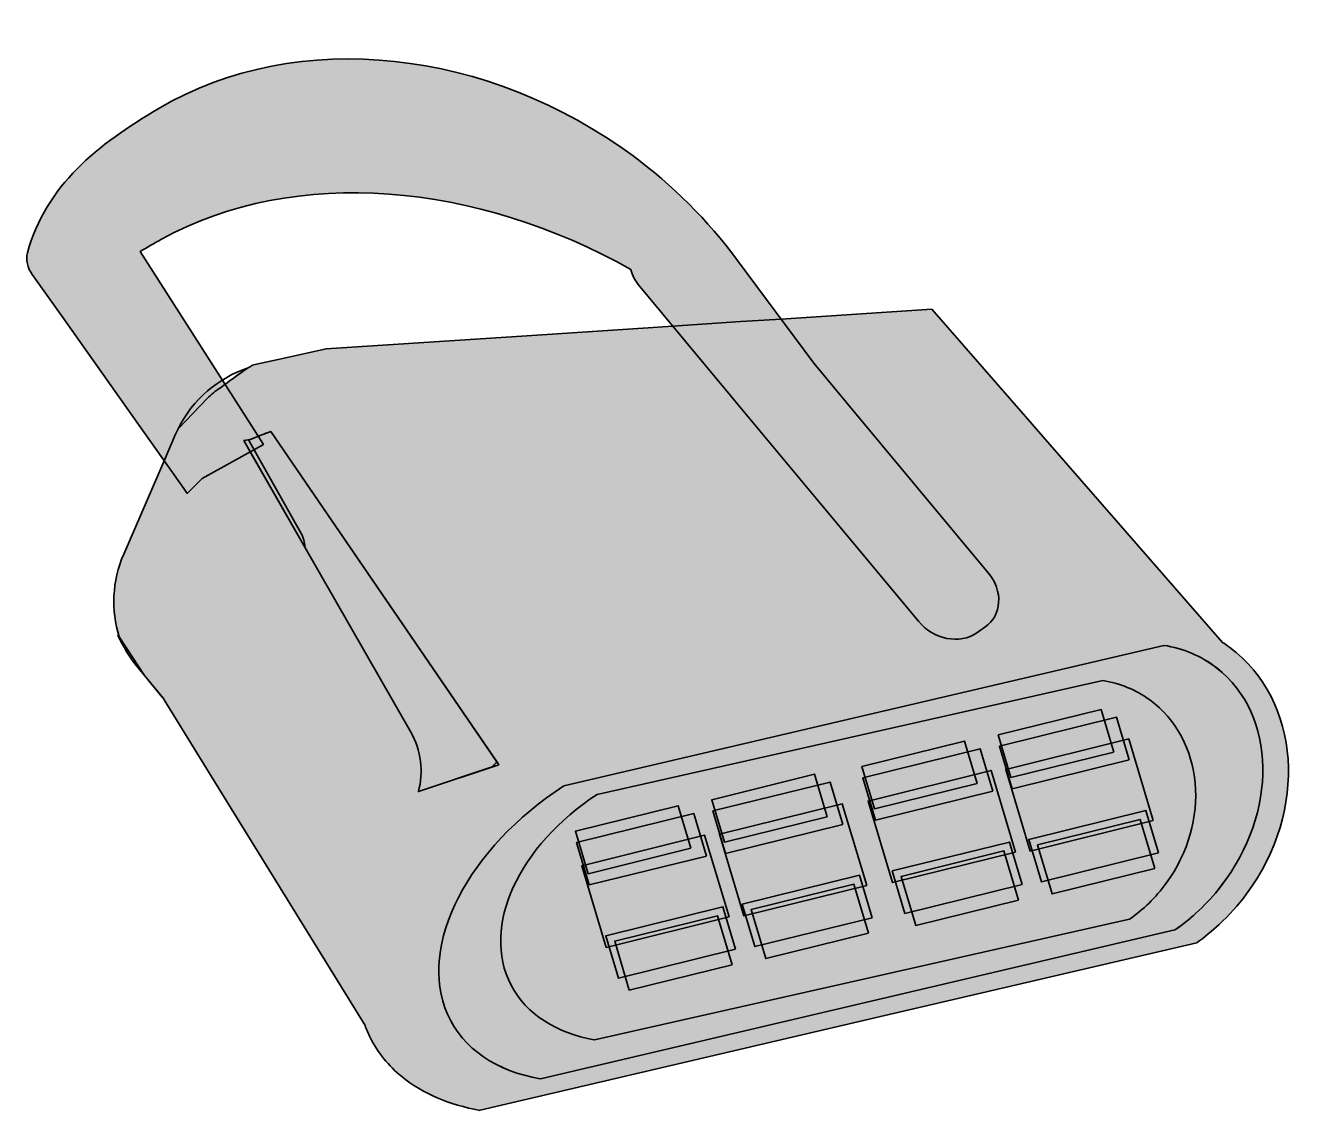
# Model space of a CAD drawing. Header units: inches. Extents: x 16.2 to 90.6, y -23.4 to 1.1.
# Drawn here: x 47.137 to 50.124, y -23.127 to -20.601 of the extents above; entities that cross this region are included whole.
import ezdxf

# ---------------------------------------------------------------- set-up
doc = ezdxf.new("R2010")
doc.units = ezdxf.units.IN
doc.header["$MEASUREMENT"] = 0
doc.layers.add('Layer 3', color=7, linetype='Continuous')

# ---------------------------------------------------------------- blocks, each defined once
blk = doc.blocks.new('block 4')
at = {"layer": 'Layer 3', "color": 7, "lineweight": 35, "true_color": 0xffffff}
for points, knots in [([(49.941, -22.0491), (49.9354, -22.045), (49.9301, -22.041), (49.9246, -22.0375), (49.9246, -22.0375), (49.5067, -21.5584), (49.5067, -21.5584), (49.5067, -21.5584), (49.4653, -21.5111), (49.4653, -21.5111), (49.4653, -21.5111), (49.2469, -21.2613), (49.2469, -21.2613), (49.2469, -21.2613), (48.896, -21.2842), (48.896, -21.2842), (48.896, -21.2842), (48.8024, -21.2903), (48.8024, -21.2903), (48.8024, -21.2903), (48.6436, -21.3007), (48.6436, -21.3007), (48.6436, -21.3007), (48.5749, -21.3053), (48.5749, -21.3053), (48.5749, -21.3053), (48.5626, -21.306), (48.5626, -21.306), (48.5626, -21.306), (48.304, -21.323), (48.304, -21.323), (48.304, -21.323), (47.8362, -21.3536), (47.8362, -21.3536), (47.8362, -21.3536), (47.7244, -21.3785), (47.7244, -21.3785), (47.7244, -21.3785), (47.6744, -21.3895), (47.6744, -21.3895), (47.6744, -21.3895), (47.6651, -21.3916), (47.6651, -21.3916), (47.6617, -21.3936), (47.6583, -21.3959), (47.6551, -21.3981), (47.6361, -21.4103), (47.6182, -21.4231), (47.6011, -21.4363), (47.5975, -21.4389), (47.594, -21.4417), (47.5906, -21.4445), (47.59, -21.4448), (47.5892, -21.445), (47.5886, -21.4455), (47.5785, -21.4516), (47.5689, -21.4596), (47.5603, -21.4684), (47.5603, -21.4684), (47.4915, -21.5403), (47.4915, -21.5403), (47.4894, -21.5442), (47.4874, -21.5485), (47.4857, -21.5527), (47.4857, -21.5527), (47.459, -21.6143), (47.459, -21.6143), (47.459, -21.6143), (47.3649, -21.8318), (47.3649, -21.8318), (47.3375, -21.8949), (47.3356, -21.9627), (47.3542, -22.0241), (47.3542, -22.0241), (47.3542, -22.0242), (47.3542, -22.0242), (47.3542, -22.0242), (47.3547, -22.0249), (47.3547, -22.0249), (47.3547, -22.0249), (47.3554, -22.0259), (47.3554, -22.0259), (47.3554, -22.0259), (47.4133, -22.1146), (47.4133, -22.1146), (47.4133, -22.1146), (47.4547, -22.165), (47.4547, -22.165), (47.4547, -22.165), (47.4554, -22.1659), (47.4554, -22.1659), (47.4554, -22.1659), (47.4574, -22.1681), (47.4574, -22.1681), (47.4574, -22.1681), (47.4593, -22.1713), (47.4593, -22.1713), (47.4593, -22.1713), (47.5987, -22.3974), (47.5987, -22.3974), (47.5987, -22.3974), (47.7521, -22.6456), (47.7521, -22.6456), (47.7521, -22.6456), (47.9272, -22.9295), (47.9272, -22.9295), (47.9306, -22.9389), (47.9349, -22.9484), (47.939, -22.9574), (47.9571, -22.9931), (47.9819, -23.0238), (48.0126, -23.0486), (48.0606, -23.0882), (48.1232, -23.1143), (48.1943, -23.1271), (48.1943, -23.1271), (48.1949, -23.127), (48.1949, -23.127), (48.1949, -23.127), (48.8851, -22.9655), (48.8851, -22.9655), (48.8851, -22.9655), (49.1375, -22.9066), (49.1375, -22.9066), (49.1375, -22.9066), (49.8646, -22.7367), (49.8646, -22.7367), (49.8646, -22.7367), (49.8649, -22.7364), (49.8649, -22.7364), (49.8828, -22.7235), (49.9, -22.7098), (49.9164, -22.6941), (49.9393, -22.6731), (49.9611, -22.6491), (49.9804, -22.623), (50.1242, -22.4285), (50.1068, -22.1717), (49.941, -22.0491)], [0, 0, 0, 0, 1, 1, 1, 2, 2, 2, 3, 3, 3, 4, 4, 4, 5, 5, 5, 6, 6, 6, 7, 7, 7, 8, 8, 8, 9, 9, 9, 10, 10, 10, 11, 11, 11, 12, 12, 12, 13, 13, 13, 14, 14, 14, 15, 15, 15, 16, 16, 16, 17, 17, 17, 18, 18, 18, 19, 19, 19, 20, 20, 20, 21, 21, 21, 22, 22, 22, 23, 23, 23, 24, 24, 24, 25, 25, 25, 26, 26, 26, 27, 27, 27, 28, 28, 28, 29, 29, 29, 30, 30, 30, 31, 31, 31, 32, 32, 32, 33, 33, 33, 34, 34, 34, 35, 35, 35, 36, 36, 36, 37, 37, 37, 38, 38, 38, 39, 39, 39, 40, 40, 40, 41, 41, 41, 42, 42, 42, 43, 43, 43, 44, 44, 44, 45, 45, 45, 46, 46, 46, 46]), ([(48.0328, -22.2446), (48.0328, -22.2446), (47.7869, -21.8153), (47.7869, -21.8153), (47.7869, -21.8153), (47.6597, -21.5932), (47.6597, -21.5932), (47.6597, -21.5932), (47.6449, -21.5673), (47.6449, -21.5673), (47.6449, -21.5673), (47.6558, -21.5656), (47.6558, -21.5656), (47.6558, -21.5656), (47.6596, -21.565), (47.6596, -21.565), (47.6658, -21.5623), (47.6721, -21.5596), (47.6783, -21.5571), (47.6878, -21.5535), (47.6975, -21.55), (47.7074, -21.5461), (47.7074, -21.5461), (48.2346, -22.3161), (48.2346, -22.3161), (48.2346, -22.3161), (48.2385, -22.3221), (48.2385, -22.3221), (48.2385, -22.3221), (48.2233, -22.3271), (48.2233, -22.3271), (48.2233, -22.3271), (48.0513, -22.3846), (48.0513, -22.3846), (48.064, -22.3395), (48.0583, -22.2895), (48.0328, -22.2446)], [0, 0, 0, 0, 1, 1, 1, 2, 2, 2, 3, 3, 3, 4, 4, 4, 5, 5, 5, 6, 6, 6, 7, 7, 7, 8, 8, 8, 9, 9, 9, 10, 10, 10, 11, 11, 11, 12, 12, 12, 12]), ([(49.9197, -22.6061), (49.8882, -22.6466), (49.8519, -22.6805), (49.8133, -22.7068), (49.8133, -22.7068), (49.8131, -22.7071), (49.8131, -22.7071), (49.8131, -22.7071), (48.3356, -23.0538), (48.3356, -23.0538), (48.3356, -23.0538), (48.335, -23.0539), (48.335, -23.0539), (48.2344, -23.0357), (48.1551, -22.9853), (48.1194, -22.9035), (48.0481, -22.7421), (48.1678, -22.5157), (48.3903, -22.3716), (48.3903, -22.3716), (49.7876, -22.0442), (49.7876, -22.0442), (49.8322, -22.0513), (49.8746, -22.0686), (49.911, -22.097), (50.0504, -22.2059), (50.0543, -22.4335), (49.9197, -22.6061)], [0, 0, 0, 0, 1, 1, 1, 2, 2, 2, 3, 3, 3, 4, 4, 4, 5, 5, 5, 6, 6, 6, 7, 7, 7, 8, 8, 8, 9, 9, 9, 9])]:
    blk.add_open_spline(points, degree=3, knots=knots, dxfattribs=at)
blk = doc.blocks.new('block 6')
at = {"layer": 'Layer 3', "true_color": 0xfcee70}
h = blk.add_hatch(color=41, dxfattribs=at)
h.dxf.hatch_style = 2
h.paths.add_polyline_path([(49.6709, -22.2927), (49.4314, -22.3518), (49.4019, -22.2528), (49.6413, -22.1937)])
h = blk.add_hatch(color=41, dxfattribs=at)
h.dxf.hatch_style = 2
h.paths.add_polyline_path([(49.7069, -22.3107), (49.4341, -22.3781), (49.4045, -22.2791), (49.6774, -22.2117)])
h = blk.add_hatch(color=41, dxfattribs=at)
h.dxf.hatch_style = 2
h.paths.add_polyline_path([(49.3531, -22.3661), (49.1137, -22.4252), (49.0842, -22.3262), (49.3236, -22.2671)])
h = blk.add_hatch(color=41, dxfattribs=at)
h.dxf.hatch_style = 2
h.paths.add_polyline_path([(49.3891, -22.3841), (49.1163, -22.4515), (49.0868, -22.3525), (49.3596, -22.2851)])
h = blk.add_hatch(color=41, dxfattribs=at)
h.dxf.hatch_style = 2
h.paths.add_polyline_path([(49.7629, -22.4523), (49.4765, -22.5235), (49.4195, -22.3333), (49.7058, -22.2622)])
h = blk.add_hatch(color=41, dxfattribs=at)
h.dxf.hatch_style = 2
h.paths.add_polyline_path([(49.4422, -22.5256), (49.1559, -22.5968), (49.0988, -22.4067), (49.3852, -22.3355)])
h = blk.add_hatch(color=41, dxfattribs=at)
h.dxf.hatch_style = 2
h.paths.add_polyline_path([(49.7752, -22.5277), (49.5023, -22.5951), (49.4728, -22.4961), (49.7456, -22.4287)])
h = blk.add_hatch(color=41, dxfattribs=at)
h.dxf.hatch_style = 2
h.paths.add_polyline_path([(49.7669, -22.5638), (49.5274, -22.623), (49.4934, -22.5088), (49.7328, -22.4497)])
h = blk.add_hatch(color=41, dxfattribs=at)
h.dxf.hatch_style = 2
h.paths.add_polyline_path([(49.4574, -22.6012), (49.1846, -22.6685), (49.1551, -22.5696), (49.4279, -22.5022)])
h = blk.add_hatch(color=41, dxfattribs=at)
h.dxf.hatch_style = 2
h.paths.add_polyline_path([(49.4491, -22.6373), (49.2097, -22.6964), (49.1756, -22.5823), (49.4151, -22.5231)])
at = {"layer": 'Layer 3', "color": 7, "lineweight": 35, "true_color": 0xffffff}
for points in [[(49.6709, -22.2927), (49.4314, -22.3518), (49.4019, -22.2528), (49.6413, -22.1937), (49.6709, -22.2927)], [(49.7069, -22.3107), (49.4341, -22.3781), (49.4045, -22.2791), (49.6774, -22.2117), (49.7069, -22.3107)], [(49.3531, -22.3661), (49.1137, -22.4252), (49.0842, -22.3262), (49.3236, -22.2671), (49.3531, -22.3661)], [(49.3891, -22.3841), (49.1163, -22.4515), (49.0868, -22.3525), (49.3596, -22.2851), (49.3891, -22.3841)], [(49.7629, -22.4523), (49.4765, -22.5235), (49.4195, -22.3333), (49.7058, -22.2622), (49.7629, -22.4523)], [(49.4422, -22.5256), (49.1559, -22.5968), (49.0988, -22.4067), (49.3852, -22.3355), (49.4422, -22.5256)], [(49.7752, -22.5277), (49.5023, -22.5951), (49.4728, -22.4961), (49.7456, -22.4287), (49.7752, -22.5277)], [(49.7669, -22.5638), (49.5274, -22.623), (49.4934, -22.5088), (49.7328, -22.4497), (49.7669, -22.5638)], [(49.4574, -22.6012), (49.1846, -22.6685), (49.1551, -22.5696), (49.4279, -22.5022), (49.4574, -22.6012)], [(49.4491, -22.6373), (49.2097, -22.6964), (49.1756, -22.5823), (49.4151, -22.5231), (49.4491, -22.6373)]]:
    blk.add_lwpolyline(points, dxfattribs=at)
blk = doc.blocks.new('block 5')
at = {"layer": 'Layer 3', "true_color": 0xfcee70}
h = blk.add_hatch(color=41, dxfattribs=at)
h.dxf.hatch_style = 2
h.paths.add_polyline_path([(49.0037, -22.4435), (48.7643, -22.5026), (48.7348, -22.4036), (48.9742, -22.3445)])
h = blk.add_hatch(color=41, dxfattribs=at)
h.dxf.hatch_style = 2
h.paths.add_polyline_path([(49.0397, -22.4615), (48.7669, -22.5289), (48.7374, -22.4299), (49.0102, -22.3625)])
h = blk.add_hatch(color=41, dxfattribs=at)
h.dxf.hatch_style = 2
h.paths.add_polyline_path([(48.686, -22.5169), (48.4465, -22.576), (48.417, -22.4771), (48.6565, -22.4179)])
h = blk.add_hatch(color=41, dxfattribs=at)
h.dxf.hatch_style = 2
h.paths.add_polyline_path([(48.722, -22.535), (48.4492, -22.6023), (48.4196, -22.5033), (48.6925, -22.436)])
h = blk.add_hatch(color=41, dxfattribs=at)
h.dxf.hatch_style = 2
h.paths.add_polyline_path([(49.0958, -22.6031), (48.8094, -22.6743), (48.7523, -22.4842), (49.0387, -22.413)])
h = blk.add_hatch(color=41, dxfattribs=at)
h.dxf.hatch_style = 2
h.paths.add_polyline_path([(48.7751, -22.6765), (48.4887, -22.7476), (48.4317, -22.5575), (48.718, -22.4863)])
h = blk.add_hatch(color=41, dxfattribs=at)
h.dxf.hatch_style = 2
h.paths.add_polyline_path([(49.108, -22.6786), (48.8352, -22.7459), (48.8057, -22.6469), (49.0785, -22.5796)])
h = blk.add_hatch(color=41, dxfattribs=at)
h.dxf.hatch_style = 2
h.paths.add_polyline_path([(49.0997, -22.7147), (48.8603, -22.7738), (48.8262, -22.6596), (49.0657, -22.6005)])
h = blk.add_hatch(color=41, dxfattribs=at)
h.dxf.hatch_style = 2
h.paths.add_polyline_path([(48.7903, -22.752), (48.5174, -22.8194), (48.4879, -22.7204), (48.7608, -22.653)])
h = blk.add_hatch(color=41, dxfattribs=at)
h.dxf.hatch_style = 2
h.paths.add_polyline_path([(48.782, -22.7881), (48.5425, -22.8472), (48.5085, -22.7331), (48.7479, -22.674)])
at = {"layer": 'Layer 3', "color": 7, "lineweight": 35, "true_color": 0xffffff}
for points in [[(49.0037, -22.4435), (48.7643, -22.5026), (48.7348, -22.4036), (48.9742, -22.3445), (49.0037, -22.4435)], [(49.0397, -22.4615), (48.7669, -22.5289), (48.7374, -22.4299), (49.0102, -22.3625), (49.0397, -22.4615)], [(48.686, -22.5169), (48.4465, -22.576), (48.417, -22.4771), (48.6565, -22.4179), (48.686, -22.5169)], [(48.722, -22.535), (48.4492, -22.6023), (48.4196, -22.5033), (48.6925, -22.436), (48.722, -22.535)], [(49.0958, -22.6031), (48.8094, -22.6743), (48.7523, -22.4842), (49.0387, -22.413), (49.0958, -22.6031)], [(48.7751, -22.6765), (48.4887, -22.7476), (48.4317, -22.5575), (48.718, -22.4863), (48.7751, -22.6765)], [(49.108, -22.6786), (48.8352, -22.7459), (48.8057, -22.6469), (49.0785, -22.5796), (49.108, -22.6786)], [(49.0997, -22.7147), (48.8603, -22.7738), (48.8262, -22.6596), (49.0657, -22.6005), (49.0997, -22.7147)], [(48.7903, -22.752), (48.5174, -22.8194), (48.4879, -22.7204), (48.7608, -22.653), (48.7903, -22.752)], [(48.782, -22.7881), (48.5425, -22.8472), (48.5085, -22.7331), (48.7479, -22.674), (48.782, -22.7881)]]:
    blk.add_lwpolyline(points, dxfattribs=at)
at = {"layer": 'Layer 3'}
blk.add_blockref('block 6', (0, 0), dxfattribs=at)
blk = doc.blocks.new('block 3')
at = {"layer": 'Layer 3', "true_color": 0xd4d8d7}
h = blk.add_hatch(color=254, dxfattribs=at)
h.dxf.hatch_style = 2
edge = h.paths.add_edge_path()
edge.add_spline(control_points=[(49.3708, -22.0022), (49.3708, -22.0022), (49.3523, -22.0152), (49.3523, -22.0152), (49.3127, -22.0429), (49.2512, -22.0303), (49.2159, -21.9882), (49.2159, -21.9882), (48.9865, -21.7125), (48.9865, -21.7125), (48.9865, -21.7125), (48.7883, -21.4746), (48.7883, -21.4746), (48.7883, -21.4746), (48.7811, -21.466), (48.7811, -21.466), (48.7811, -21.466), (48.5669, -21.2086), (48.5669, -21.2086), (48.557, -21.1965), (48.5496, -21.1829), (48.5463, -21.1689), (48.1877, -20.9669), (47.7657, -20.9261), (47.4531, -21.0983), (47.436, -21.1076), (47.4198, -21.117), (47.4035, -21.127), (47.4035, -21.127), (47.6689, -21.5422), (47.6689, -21.5422), (47.6689, -21.5422), (47.6904, -21.5761), (47.6904, -21.5761), (47.6904, -21.5761), (47.5474, -21.6555), (47.5474, -21.6555), (47.5474, -21.6555), (47.5128, -21.6903), (47.5128, -21.6903), (47.5128, -21.6903), (47.5048, -21.6791), (47.5048, -21.6791), (47.5048, -21.6791), (47.3766, -21.498), (47.3766, -21.498), (47.3766, -21.498), (47.2214, -21.2784), (47.2214, -21.2784), (47.2214, -21.2784), (47.1521, -21.1808), (47.1521, -21.1808), (47.1412, -21.1651), (47.1366, -21.1459), (47.1409, -21.1298), (47.183, -20.9732), (47.3055, -20.877), (47.4454, -20.7945), (47.7728, -20.6009), (48.2176, -20.6575), (48.5515, -20.9045), (48.6425, -20.9718), (48.7252, -21.0532), (48.7948, -21.1476), (48.7948, -21.1476), (48.9723, -21.3871), (48.9723, -21.3871), (48.9723, -21.3871), (49.048, -21.4779), (49.048, -21.4779), (49.048, -21.4779), (49.3788, -21.8752), (49.3788, -21.8752), (49.4141, -21.9174), (49.4102, -21.9745), (49.3708, -22.0022)], knot_values=[0, 0, 0, 0, 1, 1, 1, 2, 2, 2, 3, 3, 3, 4, 4, 4, 5, 5, 5, 6, 6, 6, 7, 7, 7, 8, 8, 8, 9, 9, 9, 10, 10, 10, 11, 11, 11, 12, 12, 12, 13, 13, 13, 14, 14, 14, 15, 15, 15, 16, 16, 16, 17, 17, 17, 18, 18, 18, 19, 19, 19, 20, 20, 20, 21, 21, 21, 22, 22, 22, 23, 23, 23, 24, 24, 24, 25, 25, 25, 25], degree=3, periodic=1)
at = {"layer": 'Layer 3', "true_color": 0xfcee70}
h = blk.add_hatch(color=41, dxfattribs=at)
h.dxf.hatch_style = 2
edge = h.paths.add_edge_path()
edge.add_spline(control_points=[(49.941, -22.0491), (49.9354, -22.045), (49.9301, -22.041), (49.9246, -22.0375), (49.9246, -22.0375), (49.5067, -21.5584), (49.5067, -21.5584), (49.5067, -21.5584), (49.4653, -21.5111), (49.4653, -21.5111), (49.4653, -21.5111), (49.2469, -21.2613), (49.2469, -21.2613), (49.2469, -21.2613), (48.896, -21.2842), (48.896, -21.2842), (48.896, -21.2842), (48.8024, -21.2903), (48.8024, -21.2903), (48.8024, -21.2903), (48.6436, -21.3007), (48.6436, -21.3007), (48.6436, -21.3007), (48.5749, -21.3053), (48.5749, -21.3053), (48.5749, -21.3053), (48.5626, -21.306), (48.5626, -21.306), (48.5626, -21.306), (48.304, -21.323), (48.304, -21.323), (48.304, -21.323), (47.8362, -21.3536), (47.8362, -21.3536), (47.8362, -21.3536), (47.7244, -21.3785), (47.7244, -21.3785), (47.7244, -21.3785), (47.6744, -21.3895), (47.6744, -21.3895), (47.6744, -21.3895), (47.6651, -21.3916), (47.6651, -21.3916), (47.6617, -21.3936), (47.6583, -21.3959), (47.6551, -21.3981), (47.6361, -21.4103), (47.6182, -21.4231), (47.6011, -21.4363), (47.5975, -21.4389), (47.594, -21.4417), (47.5906, -21.4445), (47.59, -21.4448), (47.5892, -21.445), (47.5886, -21.4455), (47.5785, -21.4516), (47.5689, -21.4596), (47.5603, -21.4684), (47.5603, -21.4684), (47.4915, -21.5403), (47.4915, -21.5403), (47.4894, -21.5442), (47.4874, -21.5485), (47.4857, -21.5527), (47.4857, -21.5527), (47.459, -21.6143), (47.459, -21.6143), (47.459, -21.6143), (47.3649, -21.8318), (47.3649, -21.8318), (47.3375, -21.8949), (47.3356, -21.9627), (47.3542, -22.0241), (47.3542, -22.0241), (47.3542, -22.0242), (47.3542, -22.0242), (47.3542, -22.0242), (47.3547, -22.0249), (47.3547, -22.0249), (47.3547, -22.0249), (47.3554, -22.0259), (47.3554, -22.0259), (47.3554, -22.0259), (47.4133, -22.1146), (47.4133, -22.1146), (47.4133, -22.1146), (47.4547, -22.165), (47.4547, -22.165), (47.4547, -22.165), (47.4554, -22.1659), (47.4554, -22.1659), (47.4554, -22.1659), (47.4574, -22.1681), (47.4574, -22.1681), (47.4574, -22.1681), (47.4593, -22.1713), (47.4593, -22.1713), (47.4593, -22.1713), (47.5987, -22.3974), (47.5987, -22.3974), (47.5987, -22.3974), (47.7521, -22.6456), (47.7521, -22.6456), (47.7521, -22.6456), (47.9272, -22.9295), (47.9272, -22.9295), (47.9306, -22.9389), (47.9349, -22.9484), (47.939, -22.9574), (47.9571, -22.9931), (47.9819, -23.0238), (48.0126, -23.0486), (48.0606, -23.0882), (48.1232, -23.1143), (48.1943, -23.1271), (48.1943, -23.1271), (48.1949, -23.127), (48.1949, -23.127), (48.1949, -23.127), (48.8851, -22.9655), (48.8851, -22.9655), (48.8851, -22.9655), (49.1375, -22.9066), (49.1375, -22.9066), (49.1375, -22.9066), (49.8646, -22.7367), (49.8646, -22.7367), (49.8646, -22.7367), (49.8649, -22.7364), (49.8649, -22.7364), (49.8828, -22.7235), (49.9, -22.7098), (49.9164, -22.6941), (49.9393, -22.6731), (49.9611, -22.6491), (49.9804, -22.623), (50.1242, -22.4285), (50.1068, -22.1717), (49.941, -22.0491)], knot_values=[0, 0, 0, 0, 1, 1, 1, 2, 2, 2, 3, 3, 3, 4, 4, 4, 5, 5, 5, 6, 6, 6, 7, 7, 7, 8, 8, 8, 9, 9, 9, 10, 10, 10, 11, 11, 11, 12, 12, 12, 13, 13, 13, 14, 14, 14, 15, 15, 15, 16, 16, 16, 17, 17, 17, 18, 18, 18, 19, 19, 19, 20, 20, 20, 21, 21, 21, 22, 22, 22, 23, 23, 23, 24, 24, 24, 25, 25, 25, 26, 26, 26, 27, 27, 27, 28, 28, 28, 29, 29, 29, 30, 30, 30, 31, 31, 31, 32, 32, 32, 33, 33, 33, 34, 34, 34, 35, 35, 35, 36, 36, 36, 37, 37, 37, 38, 38, 38, 39, 39, 39, 40, 40, 40, 41, 41, 41, 42, 42, 42, 43, 43, 43, 44, 44, 44, 45, 45, 45, 46, 46, 46, 46], degree=3, periodic=1)
edge = h.paths.add_edge_path()
edge.add_spline(control_points=[(48.0328, -22.2446), (48.0328, -22.2446), (47.7869, -21.8153), (47.7869, -21.8153), (47.7869, -21.8153), (47.6597, -21.5932), (47.6597, -21.5932), (47.6597, -21.5932), (47.6449, -21.5673), (47.6449, -21.5673), (47.6449, -21.5673), (47.6558, -21.5656), (47.6558, -21.5656), (47.6558, -21.5656), (47.6596, -21.565), (47.6596, -21.565), (47.6658, -21.5623), (47.6721, -21.5596), (47.6783, -21.5571), (47.6878, -21.5535), (47.6975, -21.55), (47.7074, -21.5461), (47.7074, -21.5461), (48.2346, -22.3161), (48.2346, -22.3161), (48.2346, -22.3161), (48.2385, -22.3221), (48.2385, -22.3221), (48.2385, -22.3221), (48.2233, -22.3271), (48.2233, -22.3271), (48.2233, -22.3271), (48.0513, -22.3846), (48.0513, -22.3846), (48.064, -22.3395), (48.0583, -22.2895), (48.0328, -22.2446)], knot_values=[0, 0, 0, 0, 1, 1, 1, 2, 2, 2, 3, 3, 3, 4, 4, 4, 5, 5, 5, 6, 6, 6, 7, 7, 7, 8, 8, 8, 9, 9, 9, 10, 10, 10, 11, 11, 11, 12, 12, 12, 12], degree=3, periodic=1)
edge = h.paths.add_edge_path()
edge.add_spline(control_points=[(49.9197, -22.6061), (49.8882, -22.6466), (49.8519, -22.6805), (49.8133, -22.7068), (49.8133, -22.7068), (49.8131, -22.7071), (49.8131, -22.7071), (49.8131, -22.7071), (48.3356, -23.0538), (48.3356, -23.0538), (48.3356, -23.0538), (48.335, -23.0539), (48.335, -23.0539), (48.2344, -23.0357), (48.1551, -22.9853), (48.1194, -22.9035), (48.0481, -22.7421), (48.1678, -22.5157), (48.3903, -22.3716), (48.3903, -22.3716), (49.7876, -22.0442), (49.7876, -22.0442), (49.8322, -22.0513), (49.8746, -22.0686), (49.911, -22.097), (50.0504, -22.2059), (50.0543, -22.4335), (49.9197, -22.6061)], knot_values=[0, 0, 0, 0, 1, 1, 1, 2, 2, 2, 3, 3, 3, 4, 4, 4, 5, 5, 5, 6, 6, 6, 7, 7, 7, 8, 8, 8, 9, 9, 9, 9], degree=3, periodic=1)
at = {"layer": 'Layer 3', "true_color": 0xedd76b}
h = blk.add_hatch(color=41, dxfattribs=at)
h.dxf.hatch_style = 2
edge = h.paths.add_edge_path()
edge.add_spline(control_points=[(48.2346, -22.3162), (48.2308, -22.3199), (48.2271, -22.3234), (48.2233, -22.3272), (48.2233, -22.3272), (48.0512, -22.3846), (48.0512, -22.3846), (48.0641, -22.3395), (48.0583, -22.2894), (48.0328, -22.2446), (48.0328, -22.2446), (47.787, -21.8154), (47.787, -21.8154), (47.787, -21.8154), (47.6448, -21.5672), (47.6448, -21.5672), (47.6448, -21.5672), (47.6595, -21.565), (47.6595, -21.565), (47.6751, -21.558), (47.6909, -21.5525), (47.7073, -21.5461), (47.7073, -21.5461), (48.2346, -22.3162), (48.2346, -22.3162)], knot_values=[0, 0, 0, 0, 1, 1, 1, 2, 2, 2, 3, 3, 3, 4, 4, 4, 5, 5, 5, 6, 6, 6, 7, 7, 7, 8, 8, 8, 8], degree=3, periodic=1)
h = blk.add_hatch(color=41, dxfattribs=at)
h.dxf.hatch_style = 2
edge = h.paths.add_edge_path()
edge.add_spline(control_points=[(49.9197, -22.6062), (49.8882, -22.6465), (49.8519, -22.6805), (49.8134, -22.7068), (49.8134, -22.7068), (49.8131, -22.7071), (49.8131, -22.7071), (49.8131, -22.7071), (48.3356, -23.0538), (48.3356, -23.0538), (48.3356, -23.0538), (48.335, -23.0539), (48.335, -23.0539), (48.2344, -23.0357), (48.1552, -22.9853), (48.1194, -22.9034), (48.0481, -22.7421), (48.1678, -22.5158), (48.3903, -22.3716), (48.3903, -22.3716), (49.7876, -22.0442), (49.7876, -22.0442), (49.8323, -22.0513), (49.8745, -22.0687), (49.9109, -22.0969), (50.0505, -22.2059), (50.0543, -22.4335), (49.9197, -22.6062)], knot_values=[0, 0, 0, 0, 1, 1, 1, 2, 2, 2, 3, 3, 3, 4, 4, 4, 5, 5, 5, 6, 6, 6, 7, 7, 7, 8, 8, 8, 9, 9, 9, 9], degree=3, periodic=1)
at = {"layer": 'Layer 3', "true_color": 0xd3b229}
h = blk.add_hatch(color=42, dxfattribs=at)
h.dxf.hatch_style = 2
edge = h.paths.add_edge_path()
edge.add_spline(control_points=[(49.793, -22.5983), (49.7685, -22.6318), (49.7394, -22.66), (49.7079, -22.6819), (49.7079, -22.6819), (49.7077, -22.6822), (49.7077, -22.6822), (49.7077, -22.6822), (48.4617, -22.9628), (48.4617, -22.9628), (48.4617, -22.9628), (48.4611, -22.9629), (48.4611, -22.9629), (48.3737, -22.947), (48.3029, -22.9042), (48.2673, -22.8353), (48.1963, -22.6996), (48.2853, -22.5107), (48.4675, -22.3913), (48.4675, -22.3913), (49.6458, -22.1261), (49.6458, -22.1261), (49.6846, -22.1325), (49.7219, -22.1472), (49.7548, -22.1713), (49.881, -22.2635), (49.898, -22.4545), (49.793, -22.5983)], knot_values=[0, 0, 0, 0, 1, 1, 1, 2, 2, 2, 3, 3, 3, 4, 4, 4, 5, 5, 5, 6, 6, 6, 7, 7, 7, 8, 8, 8, 9, 9, 9, 9], degree=3, periodic=1)
at = {"layer": 'Layer 3', "color": 7, "lineweight": 35, "true_color": 0xffffff}
blk.add_lwpolyline([(47.4593, -22.1713), (47.4573, -22.1681), (47.4134, -22.1146), (47.3542, -22.0242)], dxfattribs=at)
for points, knots in [([(49.3708, -22.0022), (49.3708, -22.0022), (49.3523, -22.0152), (49.3523, -22.0152), (49.3127, -22.0429), (49.2512, -22.0303), (49.2159, -21.9882), (49.2159, -21.9882), (48.9865, -21.7125), (48.9865, -21.7125), (48.9865, -21.7125), (48.7883, -21.4746), (48.7883, -21.4746), (48.7883, -21.4746), (48.7811, -21.466), (48.7811, -21.466), (48.7811, -21.466), (48.5669, -21.2086), (48.5669, -21.2086), (48.557, -21.1965), (48.5496, -21.1829), (48.5463, -21.1689), (48.1877, -20.9669), (47.7657, -20.9261), (47.4531, -21.0983), (47.436, -21.1076), (47.4198, -21.117), (47.4035, -21.127), (47.4035, -21.127), (47.6689, -21.5422), (47.6689, -21.5422), (47.6689, -21.5422), (47.6904, -21.5761), (47.6904, -21.5761), (47.6904, -21.5761), (47.5474, -21.6555), (47.5474, -21.6555), (47.5474, -21.6555), (47.5128, -21.6903), (47.5128, -21.6903), (47.5128, -21.6903), (47.5048, -21.6791), (47.5048, -21.6791), (47.5048, -21.6791), (47.3766, -21.498), (47.3766, -21.498), (47.3766, -21.498), (47.2214, -21.2784), (47.2214, -21.2784), (47.2214, -21.2784), (47.1521, -21.1808), (47.1521, -21.1808), (47.1412, -21.1651), (47.1366, -21.1459), (47.1409, -21.1298), (47.183, -20.9732), (47.3055, -20.877), (47.4454, -20.7945), (47.7728, -20.6009), (48.2176, -20.6575), (48.5515, -20.9045), (48.6425, -20.9718), (48.7252, -21.0532), (48.7948, -21.1476), (48.7948, -21.1476), (48.9723, -21.3871), (48.9723, -21.3871), (48.9723, -21.3871), (49.048, -21.4779), (49.048, -21.4779), (49.048, -21.4779), (49.3788, -21.8752), (49.3788, -21.8752), (49.4141, -21.9174), (49.4102, -21.9745), (49.3708, -22.0022)], [0, 0, 0, 0, 1, 1, 1, 2, 2, 2, 3, 3, 3, 4, 4, 4, 5, 5, 5, 6, 6, 6, 7, 7, 7, 8, 8, 8, 9, 9, 9, 10, 10, 10, 11, 11, 11, 12, 12, 12, 13, 13, 13, 14, 14, 14, 15, 15, 15, 16, 16, 16, 17, 17, 17, 18, 18, 18, 19, 19, 19, 20, 20, 20, 21, 21, 21, 22, 22, 22, 23, 23, 23, 24, 24, 24, 25, 25, 25, 25]), ([(47.6551, -21.3981), (47.6322, -21.4128), (47.6109, -21.4284), (47.5905, -21.4444), (47.59, -21.4448), (47.5892, -21.4451), (47.5886, -21.4455), (47.5784, -21.4516), (47.569, -21.4596), (47.5602, -21.4684), (47.5602, -21.4684), (47.4915, -21.5403), (47.4915, -21.5403), (47.5255, -21.4708), (47.5856, -21.4209), (47.6551, -21.3981)], [0, 0, 0, 0, 1, 1, 1, 2, 2, 2, 3, 3, 3, 4, 4, 4, 5, 5, 5, 5]), ([(48.2385, -22.3221), (48.2385, -22.3221), (48.0512, -22.3846), (48.0512, -22.3846), (48.0641, -22.3395), (48.0583, -22.2894), (48.0328, -22.2446), (48.0328, -22.2446), (47.787, -21.8154), (47.787, -21.8154), (47.787, -21.8154), (47.6448, -21.5672), (47.6448, -21.5672), (47.6448, -21.5672), (47.6595, -21.565), (47.6595, -21.565), (47.6751, -21.558), (47.6909, -21.5525), (47.7073, -21.5461), (47.7073, -21.5461), (48.2385, -22.3221), (48.2385, -22.3221)], [0, 0, 0, 0, 1, 1, 1, 2, 2, 2, 3, 3, 3, 4, 4, 4, 5, 5, 5, 6, 6, 6, 7, 7, 7, 7]), ([(48.2385, -22.3221), (48.2385, -22.3221), (48.0512, -22.3846), (48.0512, -22.3846), (48.0641, -22.3395), (48.0583, -22.2894), (48.0328, -22.2446), (48.0328, -22.2446), (47.787, -21.8154), (47.787, -21.8154), (47.787, -21.8154), (47.6448, -21.5672), (47.6448, -21.5672), (47.6448, -21.5672), (47.6595, -21.565), (47.6595, -21.565), (47.6751, -21.558), (47.6909, -21.5525), (47.7073, -21.5461), (47.7073, -21.5461), (48.2385, -22.3221), (48.2385, -22.3221)], [0, 0, 0, 0, 1, 1, 1, 2, 2, 2, 3, 3, 3, 4, 4, 4, 5, 5, 5, 6, 6, 6, 7, 7, 7, 7]), ([(48.2346, -22.3162), (48.2308, -22.3199), (48.2271, -22.3234), (48.2233, -22.3272), (48.2233, -22.3272), (48.0512, -22.3846), (48.0512, -22.3846), (48.0641, -22.3395), (48.0583, -22.2894), (48.0328, -22.2446), (48.0328, -22.2446), (47.787, -21.8154), (47.787, -21.8154), (47.787, -21.8154), (47.6448, -21.5672), (47.6448, -21.5672), (47.6448, -21.5672), (47.6595, -21.565), (47.6595, -21.565), (47.6751, -21.558), (47.6909, -21.5525), (47.7073, -21.5461), (47.7073, -21.5461), (48.2346, -22.3162), (48.2346, -22.3162)], [0, 0, 0, 0, 1, 1, 1, 2, 2, 2, 3, 3, 3, 4, 4, 4, 5, 5, 5, 6, 6, 6, 7, 7, 7, 8, 8, 8, 8]), ([(47.787, -21.8154), (47.787, -21.8154), (47.6448, -21.5672), (47.6448, -21.5672), (47.6448, -21.5672), (47.6558, -21.5656), (47.6558, -21.5656), (47.6558, -21.5656), (47.7775, -21.7821), (47.7775, -21.7821), (47.7835, -21.7928), (47.7866, -21.8041), (47.787, -21.8154)], [0, 0, 0, 0, 1, 1, 1, 2, 2, 2, 3, 3, 3, 4, 4, 4, 4]), ([(47.4134, -22.1146), (47.4134, -22.1146), (47.3988, -22.0967), (47.3988, -22.0967), (47.3794, -22.0728), (47.3636, -22.0473), (47.3516, -22.0204), (47.3516, -22.0204), (47.4134, -22.1146), (47.4134, -22.1146)], [0, 0, 0, 0, 1, 1, 1, 2, 2, 2, 3, 3, 3, 3]), ([(49.9197, -22.6062), (49.8882, -22.6465), (49.8519, -22.6805), (49.8134, -22.7068), (49.8134, -22.7068), (49.8131, -22.7071), (49.8131, -22.7071), (49.8131, -22.7071), (48.3356, -23.0538), (48.3356, -23.0538), (48.3356, -23.0538), (48.335, -23.0539), (48.335, -23.0539), (48.2344, -23.0357), (48.1552, -22.9853), (48.1194, -22.9034), (48.0481, -22.7421), (48.1678, -22.5158), (48.3903, -22.3716), (48.3903, -22.3716), (49.7876, -22.0442), (49.7876, -22.0442), (49.8323, -22.0513), (49.8745, -22.0687), (49.9109, -22.0969), (50.0505, -22.2059), (50.0543, -22.4335), (49.9197, -22.6062)], [0, 0, 0, 0, 1, 1, 1, 2, 2, 2, 3, 3, 3, 4, 4, 4, 5, 5, 5, 6, 6, 6, 7, 7, 7, 8, 8, 8, 9, 9, 9, 9]), ([(49.9197, -22.6062), (49.8882, -22.6465), (49.8519, -22.6805), (49.8134, -22.7068), (49.8134, -22.7068), (49.8131, -22.7071), (49.8131, -22.7071), (49.8131, -22.7071), (48.3356, -23.0538), (48.3356, -23.0538), (48.3356, -23.0538), (48.335, -23.0539), (48.335, -23.0539), (48.2344, -23.0357), (48.1552, -22.9853), (48.1194, -22.9034), (48.0481, -22.7421), (48.1678, -22.5158), (48.3903, -22.3716), (48.3903, -22.3716), (49.7876, -22.0442), (49.7876, -22.0442), (49.8323, -22.0513), (49.8745, -22.0687), (49.9109, -22.0969), (50.0505, -22.2059), (50.0543, -22.4335), (49.9197, -22.6062)], [0, 0, 0, 0, 1, 1, 1, 2, 2, 2, 3, 3, 3, 4, 4, 4, 5, 5, 5, 6, 6, 6, 7, 7, 7, 8, 8, 8, 9, 9, 9, 9]), ([(49.793, -22.5983), (49.7685, -22.6318), (49.7394, -22.66), (49.7079, -22.6819), (49.7079, -22.6819), (49.7077, -22.6822), (49.7077, -22.6822), (49.7077, -22.6822), (48.4617, -22.9628), (48.4617, -22.9628), (48.4617, -22.9628), (48.4611, -22.9629), (48.4611, -22.9629), (48.3737, -22.947), (48.3029, -22.9042), (48.2673, -22.8353), (48.1963, -22.6996), (48.2853, -22.5107), (48.4675, -22.3913), (48.4675, -22.3913), (49.6458, -22.1261), (49.6458, -22.1261), (49.6846, -22.1325), (49.7219, -22.1472), (49.7548, -22.1713), (49.881, -22.2635), (49.898, -22.4545), (49.793, -22.5983)], [0, 0, 0, 0, 1, 1, 1, 2, 2, 2, 3, 3, 3, 4, 4, 4, 5, 5, 5, 6, 6, 6, 7, 7, 7, 8, 8, 8, 9, 9, 9, 9])]:
    blk.add_open_spline(points, degree=3, knots=knots, dxfattribs=at)
at = {"layer": 'Layer 3'}
for name in ['block 4', 'block 5']:
    blk.add_blockref(name, (0, 0), dxfattribs=at)
blk = doc.blocks.new('block 2')
at = {"layer": 'Layer 3'}
blk.add_blockref('block 3', (0, 0), dxfattribs=at)

msp = doc.modelspace()

# ---------------------------------------------------------------- block references
at = {"layer": 'Layer 3'}
msp.add_blockref('block 2', (0, 0), dxfattribs=at)

doc.saveas('drawing.dxf')
